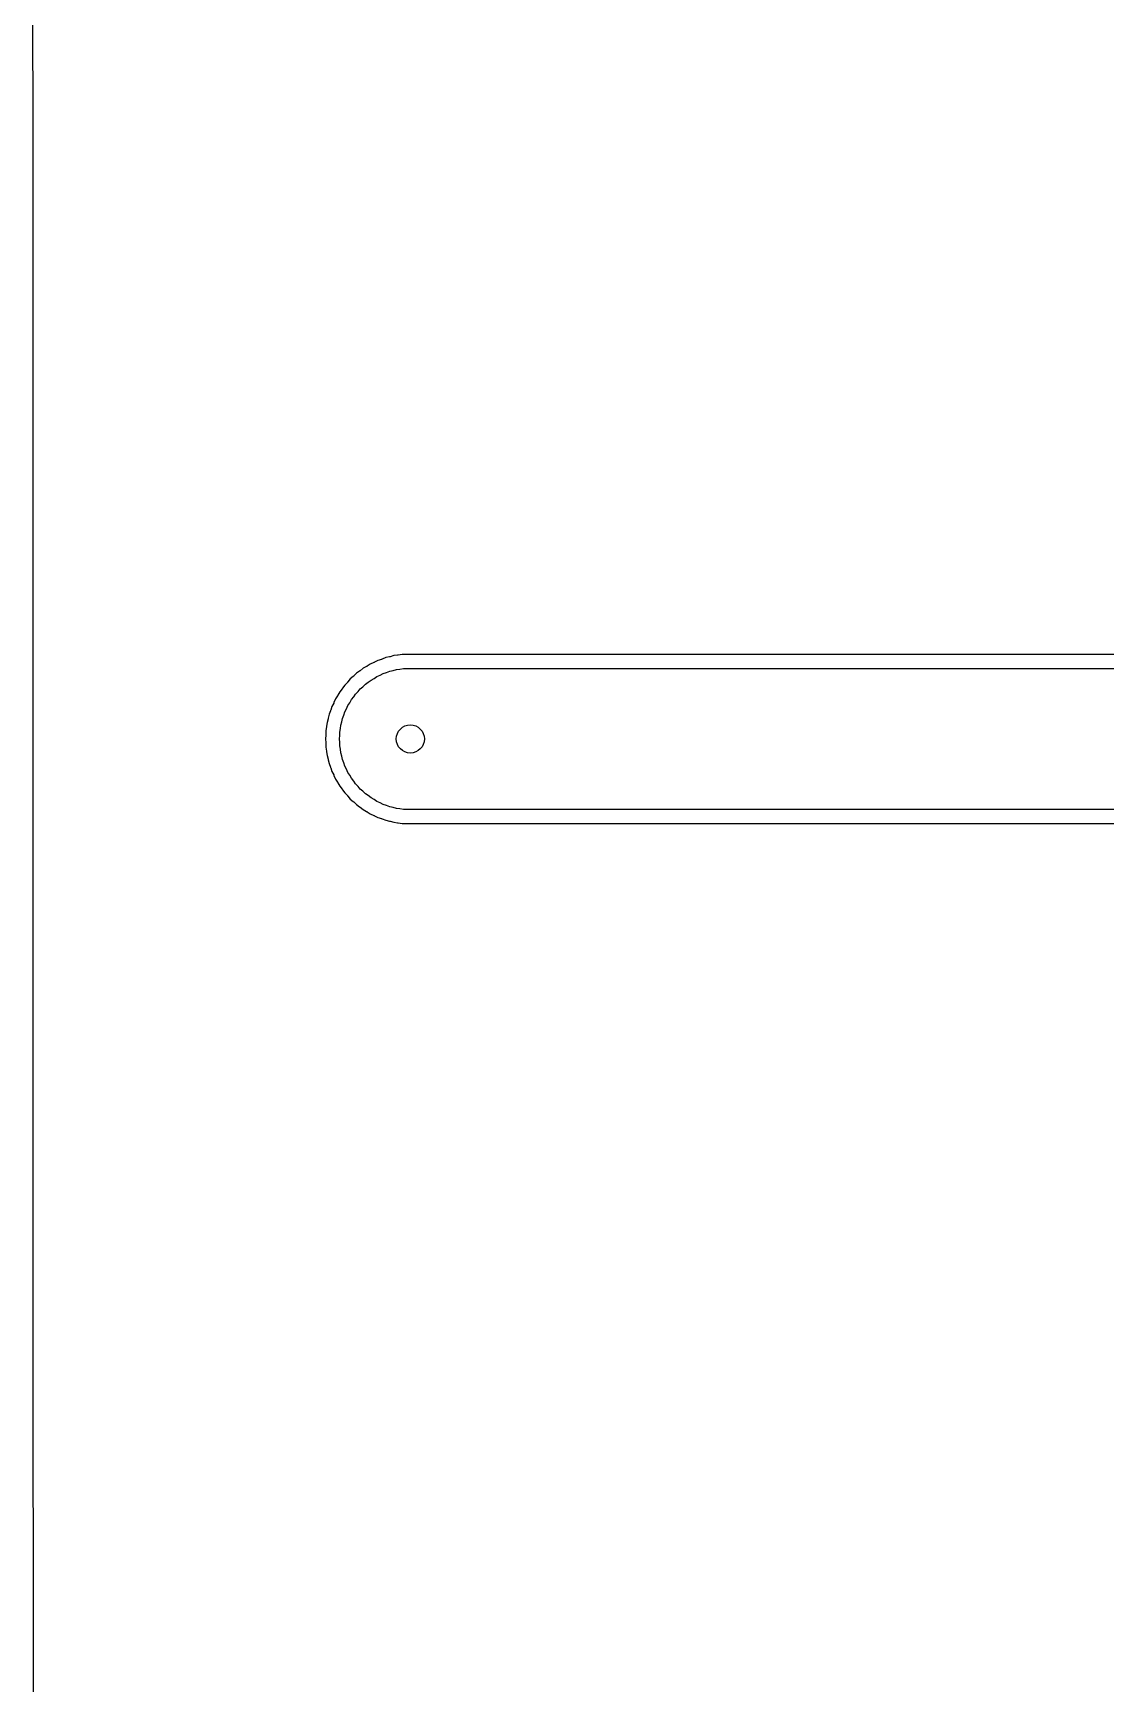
# Model space of a CAD drawing. Extents: x 49 to 143, y -158 to -38.
# Drawn here: x 49.38 to 64.6, y -85.86 to -62.45 of the extents above; entities that cross this region are included whole.
import ezdxf

# ---------------------------------------------------------------- set-up
doc = ezdxf.new("R2010")
doc.units = 0
doc.layers.add('BLACK', color=7, linetype='CONTINUOUS')

msp = doc.modelspace()

# ---------------------------------------------------------------- linework, layer by layer
at = {"layer": 'BLACK', "linetype": 'CONTINUOUS'}
for p, q in [((49.3801, -64.0217), (49.3794, -61.0132)), ((49.3801, -64.0218), (49.3801, -64.0217)), ((49.3805, -65.825), (49.3801, -64.0218)), ((49.3809, -67.525), (49.3805, -65.825)), ((49.3805, -65.825), (49.3805, -65.825)), ((49.382, -72.4662), (49.3809, -67.525)), ((49.3809, -67.525), (49.3809, -67.525)), ((54.1686, -71.4028), (54.1234, -71.433)), ((54.2188, -71.382), (54.1686, -71.4028)), ((54.2225, -71.38), (54.2188, -71.382)), ((54.2264, -71.3784), (54.2225, -71.38)), ((54.2276, -71.3778), (54.2264, -71.3784)), ((54.2756, -71.3522), (54.2276, -71.3778)), ((54.3275, -71.3364), (54.2756, -71.3522)), ((54.3314, -71.3348), (54.3275, -71.3364)), ((54.3355, -71.3336), (54.3314, -71.3348)), ((54.3368, -71.3331), (54.3355, -71.3336)), ((54.387, -71.3123), (54.3368, -71.3331)), ((54.4403, -71.3017), (54.387, -71.3123)), ((54.4443, -71.3005), (54.4403, -71.3017)), ((54.4484, -71.2997), (54.4443, -71.3005)), ((54.4498, -71.2993), (54.4484, -71.2997)), ((54.5018, -71.2836), (54.4498, -71.2993)), ((54.5558, -71.2782), (54.5018, -71.2836)), ((54.56, -71.2774), (54.5558, -71.2782)), ((54.5642, -71.2771), (54.56, -71.2774)), ((54.5655, -71.2768), (54.5642, -71.2771)), ((54.6188, -71.2662), (54.5655, -71.2768)), ((75.9663, -71.2662), (54.6188, -71.2662)), ((53.8844, -71.6136), (53.8499, -71.6556)), ((53.9264, -71.5791), (53.8844, -71.6136)), ((53.9293, -71.5761), (53.9264, -71.5791)), ((53.9326, -71.5735), (53.9293, -71.5761)), ((53.9336, -71.5725), (53.9326, -71.5735)), ((53.972, -71.5341), (53.9336, -71.5725)), ((54.0172, -71.5039), (53.972, -71.5341)), ((54.0205, -71.5012), (54.0172, -71.5039)), ((54.024, -71.4989), (54.0205, -71.5012)), ((54.0251, -71.4981), (54.024, -71.4989)), ((54.0671, -71.4636), (54.0251, -71.4981)), ((54.115, -71.438), (54.0671, -71.4636)), ((54.1185, -71.4357), (54.115, -71.438)), ((54.1222, -71.4337), (54.1185, -71.4357)), ((54.1234, -71.433), (54.1222, -71.4337)), ((54.1406, -71.662), (54.1787, -71.6307)), ((54.1787, -71.6307), (54.2223, -71.6074)), ((54.2223, -71.6074), (54.2633, -71.58)), ((54.2633, -71.58), (54.3089, -71.5611)), ((54.3089, -71.5611), (54.3525, -71.5379)), ((54.3525, -71.5379), (54.3997, -71.5235)), ((54.3997, -71.5235), (54.4453, -71.5046)), ((54.4453, -71.5046), (54.4937, -71.495)), ((54.4937, -71.495), (54.541, -71.4807)), ((54.541, -71.4807), (54.5901, -71.4758)), ((54.5901, -71.4758), (54.6385, -71.4662)), ((54.6385, -71.4662), (76.0906, -71.4662)), ((53.7038, -71.8526), (53.6736, -71.8978)), ((53.7057, -71.8489), (53.7038, -71.8526)), ((53.7081, -71.8454), (53.7057, -71.8489)), ((53.7088, -71.8442), (53.7081, -71.8454)), ((53.7344, -71.7963), (53.7088, -71.8442)), ((53.7689, -71.7543), (53.7344, -71.7963)), ((53.7712, -71.7508), (53.7689, -71.7543)), ((53.7739, -71.7476), (53.7712, -71.7508)), ((53.7747, -71.7464), (53.7739, -71.7476)), ((53.8049, -71.7012), (53.7747, -71.7464)), ((53.8433, -71.6628), (53.8049, -71.7012)), ((53.846, -71.6596), (53.8433, -71.6628)), ((53.849, -71.6566), (53.846, -71.6596)), ((53.8499, -71.6556), (53.849, -71.6566)), ((53.9015, -71.9079), (53.9328, -71.8698)), ((53.9328, -71.8698), (53.9602, -71.8287)), ((53.9602, -71.8287), (53.9952, -71.7938)), ((53.9952, -71.7938), (54.0265, -71.7557)), ((54.0265, -71.7557), (54.0646, -71.7244)), ((54.0646, -71.7244), (54.0995, -71.6894)), ((54.0995, -71.6894), (54.1406, -71.662)), ((53.5831, -72.1162), (53.5725, -72.1695)), ((53.6039, -72.066), (53.5831, -72.1162)), ((53.6051, -72.0619), (53.6039, -72.066)), ((53.6068, -72.0581), (53.6051, -72.0619)), ((53.6072, -72.0567), (53.6068, -72.0581)), ((53.623, -72.0048), (53.6072, -72.0567)), ((53.6486, -71.9568), (53.623, -72.0048)), ((53.6502, -71.9529), (53.6486, -71.9568)), ((53.6522, -71.9493), (53.6502, -71.9529)), ((53.6528, -71.948), (53.6522, -71.9493)), ((53.6736, -71.8978), (53.6528, -71.948)), ((53.7943, -72.1289), (53.8087, -72.0817)), ((53.8087, -72.0817), (53.8319, -72.0381)), ((53.8319, -72.0381), (53.8508, -71.9925)), ((53.8508, -71.9925), (53.8782, -71.9515)), ((53.8782, -71.9515), (53.9015, -71.9079)), ((53.5476, -72.2947), (53.537, -72.348)), ((53.537, -72.348), (53.537, -72.4023)), ((53.548, -72.2905), (53.5476, -72.2947)), ((53.5489, -72.2864), (53.548, -72.2905)), ((53.549, -72.285), (53.5489, -72.2864)), ((53.5544, -72.231), (53.549, -72.285)), ((53.5701, -72.179), (53.5544, -72.231)), ((53.571, -72.1748), (53.5701, -72.179)), ((53.5722, -72.1708), (53.571, -72.1748)), ((53.5725, -72.1695), (53.5722, -72.1708)), ((53.737, -72.3677), (53.7466, -72.3193)), ((53.7466, -72.3193), (53.7515, -72.2702)), ((53.7515, -72.2702), (53.7658, -72.2229)), ((53.7658, -72.2229), (53.7754, -72.1745)), ((53.7754, -72.1745), (53.7943, -72.1289)), ((49.3837, -79.5665), (49.382, -72.4662)), ((49.382, -72.4662), (49.382, -72.4662)), ((53.5365, -72.4121), (53.5312, -72.4662)), ((53.5312, -72.4662), (53.5365, -72.5203)), ((53.537, -72.4037), (53.5365, -72.4079)), ((53.5365, -72.4079), (53.5365, -72.4121)), ((53.5365, -72.5203), (53.5366, -72.5217)), ((53.5366, -72.5217), (53.5366, -72.5259)), ((53.5366, -72.5259), (53.537, -72.5301)), ((53.537, -72.4023), (53.537, -72.4037)), ((53.537, -72.5301), (53.537, -72.5844)), ((53.537, -72.5844), (53.5476, -72.6377)), ((53.7322, -72.4662), (53.737, -72.4171)), ((53.737, -72.5153), (53.7322, -72.4662)), ((53.737, -72.4171), (53.737, -72.3677)), ((53.737, -72.5647), (53.737, -72.5153)), ((53.7466, -72.6131), (53.737, -72.5647)), ((53.5476, -72.6377), (53.5479, -72.639)), ((53.5479, -72.639), (53.5482, -72.6432)), ((53.5482, -72.6432), (53.549, -72.6474)), ((53.549, -72.6474), (53.5544, -72.7014)), ((53.5544, -72.7014), (53.5701, -72.7534)), ((53.5701, -72.7534), (53.5705, -72.7548)), ((53.5705, -72.7548), (53.5713, -72.7589)), ((53.5713, -72.7589), (53.5725, -72.7629)), ((53.5725, -72.7629), (53.5831, -72.8162)), ((53.5831, -72.8162), (53.6039, -72.8664)), ((53.7515, -72.6622), (53.7466, -72.6131)), ((53.7658, -72.7095), (53.7515, -72.6622)), ((53.7754, -72.7579), (53.7658, -72.7095)), ((53.7943, -72.8035), (53.7754, -72.7579)), ((53.8087, -72.8507), (53.7943, -72.8035)), ((53.6039, -72.8664), (53.6044, -72.8677)), ((53.6044, -72.8677), (53.6056, -72.8718)), ((53.6056, -72.8718), (53.6072, -72.8757)), ((53.6072, -72.8757), (53.623, -72.9276)), ((53.623, -72.9276), (53.6486, -72.9756)), ((53.6486, -72.9756), (53.6492, -72.9768)), ((53.6492, -72.9768), (53.6508, -72.9807)), ((53.6508, -72.9807), (53.6528, -72.9844)), ((53.6528, -72.9844), (53.6736, -73.0346)), ((53.6736, -73.0346), (53.7038, -73.0798)), ((53.8319, -72.8943), (53.8087, -72.8507)), ((53.8508, -72.9399), (53.8319, -72.8943)), ((53.8782, -72.9809), (53.8508, -72.9399)), ((53.9015, -73.0245), (53.8782, -72.9809)), ((53.9328, -73.0626), (53.9015, -73.0245)), ((53.7038, -73.0798), (53.7045, -73.081)), ((53.7045, -73.081), (53.7065, -73.0847)), ((53.7065, -73.0847), (53.7088, -73.0882)), ((53.7088, -73.0882), (53.7344, -73.1361)), ((53.7344, -73.1361), (53.7689, -73.1781)), ((53.7689, -73.1781), (53.7697, -73.1792)), ((53.7697, -73.1792), (53.772, -73.1827)), ((53.772, -73.1827), (53.7747, -73.186)), ((53.7747, -73.186), (53.8049, -73.2312)), ((53.8049, -73.2312), (53.8433, -73.2696)), ((53.8433, -73.2696), (53.8443, -73.2706)), ((53.8443, -73.2706), (53.8469, -73.2739)), ((53.8469, -73.2739), (53.8499, -73.2768)), ((53.8499, -73.2768), (53.8844, -73.3188)), ((53.9602, -73.1037), (53.9328, -73.0626)), ((53.9952, -73.1386), (53.9602, -73.1037)), ((54.0265, -73.1767), (53.9952, -73.1386)), ((54.0646, -73.208), (54.0265, -73.1767)), ((54.0995, -73.243), (54.0646, -73.208)), ((54.1406, -73.2704), (54.0995, -73.243)), ((54.1787, -73.3017), (54.1406, -73.2704)), ((53.8844, -73.3188), (53.9264, -73.3533)), ((53.9264, -73.3533), (53.9274, -73.3542)), ((53.9274, -73.3542), (53.9304, -73.3572)), ((53.9304, -73.3572), (53.9336, -73.3599)), ((53.9336, -73.3599), (53.972, -73.3983)), ((53.972, -73.3983), (54.0172, -73.4285)), ((54.0172, -73.4285), (54.0184, -73.4293)), ((54.0184, -73.4293), (54.0216, -73.432)), ((54.0216, -73.432), (54.0251, -73.4343)), ((54.0251, -73.4343), (54.0671, -73.4688)), ((54.0671, -73.4688), (54.115, -73.4944)), ((54.115, -73.4944), (54.1162, -73.4951)), ((54.1162, -73.4951), (54.1197, -73.4975)), ((54.1197, -73.4975), (54.1234, -73.4994)), ((54.1234, -73.4994), (54.1686, -73.5296)), ((54.2223, -73.325), (54.1787, -73.3017)), ((54.2633, -73.3524), (54.2223, -73.325)), ((54.3089, -73.3713), (54.2633, -73.3524)), ((54.3525, -73.3945), (54.3089, -73.3713)), ((54.3997, -73.4089), (54.3525, -73.3945)), ((54.4453, -73.4278), (54.3997, -73.4089)), ((54.4937, -73.4374), (54.4453, -73.4278)), ((54.541, -73.4517), (54.4937, -73.4374)), ((54.5901, -73.4566), (54.541, -73.4517)), ((54.6385, -73.4662), (54.5901, -73.4566)), ((76.4557, -73.4662), (54.6385, -73.4662)), ((54.1686, -73.5296), (54.2188, -73.5504)), ((54.2188, -73.5504), (54.2201, -73.551)), ((54.2201, -73.551), (54.2237, -73.553)), ((54.2237, -73.553), (54.2276, -73.5546)), ((54.2276, -73.5546), (54.2756, -73.5802)), ((54.2756, -73.5802), (54.3275, -73.596)), ((54.3275, -73.596), (54.3289, -73.5964)), ((54.3289, -73.5964), (54.3327, -73.5981)), ((54.3327, -73.5981), (54.3368, -73.5993)), ((54.3368, -73.5993), (54.387, -73.6201)), ((54.387, -73.6201), (54.4403, -73.6307)), ((54.4403, -73.6307), (54.4416, -73.631)), ((54.4416, -73.631), (54.4456, -73.6322)), ((54.4456, -73.6322), (54.4498, -73.6331)), ((54.4498, -73.6331), (54.5018, -73.6488)), ((54.5018, -73.6488), (54.5558, -73.6542)), ((54.5558, -73.6542), (54.5572, -73.6543)), ((54.5572, -73.6543), (54.5613, -73.6552)), ((54.5613, -73.6552), (54.5655, -73.6556)), ((54.5655, -73.6556), (54.6188, -73.6662)), ((54.6188, -73.6662), (76.4409, -73.6662)), ((49.3837, -79.5666), (49.3837, -79.5665)), ((49.3843, -82.1065), (49.3837, -79.5666)), ((49.3843, -82.1066), (49.3843, -82.1065)), ((49.3848, -84.6465), (49.3843, -82.1066)), ((49.3848, -84.6466), (49.3848, -84.6465)), ((49.3852, -86.1104), (49.3848, -84.6466))]:
    msp.add_line(p, q, dxfattribs=at)
at = {"layer": 'BLACK'}
msp.add_circle((54.737, -72.4662), 0.2, dxfattribs=at)

doc.saveas('drawing.dxf')
